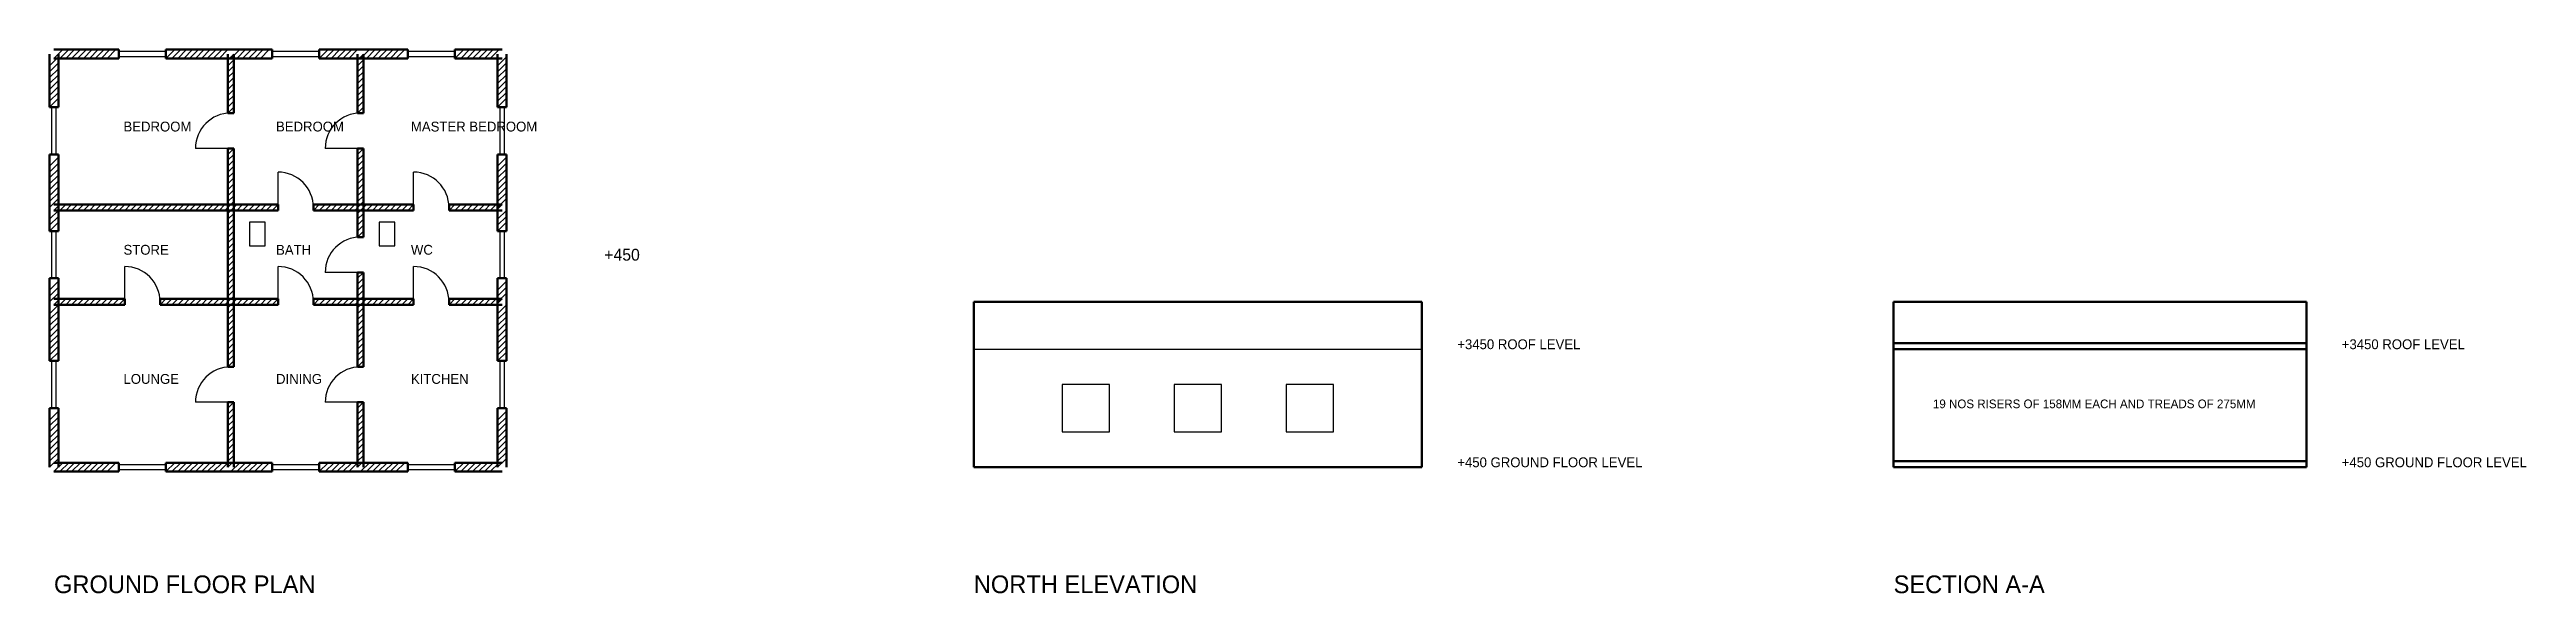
# Model space of a CAD drawing. Header units: millimetres. Extents: x -112 to 62899, y -3206 to 10612.
import ezdxf

# ---------------------------------------------------------------- set-up
doc = ezdxf.new("R2010")
doc.units = ezdxf.units.MM
for name, color, linetype in [('DOOR', 3, 'CONTINUOUS'), ('SANITARY', 6, 'CONTINUOUS'), ('TEXT', 5, 'CONTINUOUS'), ('WALL', 4, 'CONTINUOUS'), ('WIND', 2, 'CONTINUOUS')]:
    doc.layers.add(name, color=color, linetype=linetype)

msp = doc.modelspace()

# ---------------------------------------------------------------- linework, layer by layer
at = {"layer": 'DOOR'}
for p, q in [((4500, 8100), (3600, 8100)), ((7800, 8100), (6900, 8100)), ((5700, 6600), (5700, 7500)), ((9150, 6600), (9150, 7500)), ((1800, 4200), (1800, 5100)), ((5700, 4200), (5700, 5100)), ((9150, 4200), (9150, 5100)), ((7800, 4950), (6900, 4950)), ((4500, 1650), (3600, 1650)), ((7800, 1650), (6900, 1650))]:
    msp.add_line(p, q, dxfattribs=at)
for centre, start, end in [((4500, 8100), 90, 180), ((7800, 8100), 90, 180), ((5700, 6600), 0, 90), ((9150, 6600), 0, 90), ((7800, 4950), 90, 180), ((1800, 4200), 0, 90), ((5700, 4200), 0, 90), ((9150, 4200), 0, 90), ((4500, 1650), 90, 180), ((7800, 1650), 90, 180)]:
    msp.add_arc(centre, 900, start, end, dxfattribs=at)
at = {"layer": 'SANITARY'}
for points in [[(4975, 5625), (5375, 5625), (5375, 6225), (4975, 6225)], [(8275, 5625), (8675, 5625), (8675, 6225), (8275, 6225)]]:
    msp.add_lwpolyline(points, close=True, dxfattribs=at)
at = {"layer": 'WALL', "lineweight": 50}
for p, q in [((-112.5, 9150), (-112.5, 10500)), ((1650, 10612.5), (0, 10612.5)), ((0, 10387.5), (1650, 10387.5)), ((112.5, 10500), (112.5, 9150)), ((1650, 10387.5), (1650, 10612.5)), ((4500, 10612.5), (2850, 10612.5)), ((2850, 10387.5), (2850, 10612.5)), ((2850, 10387.5), (4500, 10387.5)), ((4425, 9000), (4425, 10500)), ((5550, 10612.5), (4500, 10612.5)), ((4500, 10387.5), (5550, 10387.5)), ((4575, 10500), (4575, 9000)), ((5550, 10387.5), (5550, 10612.5)), ((7800, 10612.5), (6750, 10612.5)), ((6750, 10387.5), (6750, 10612.5)), ((6750, 10387.5), (7800, 10387.5)), ((7725, 9000), (7725, 10500)), ((9000, 10612.5), (7800, 10612.5)), ((7800, 10387.5), (9000, 10387.5)), ((7875, 10500), (7875, 9000)), ((9000, 10387.5), (9000, 10612.5)), ((11400, 10612.5), (10200, 10612.5)), ((10200, 10387.5), (10200, 10612.5)), ((10200, 10387.5), (11400, 10387.5)), ((11287.5, 9150), (11287.5, 10500)), ((11512.5, 10500), (11512.5, 9150)), ((-112.5, 9150), (112.5, 9150)), ((4425, 9000), (4575, 9000)), ((7725, 9000), (7875, 9000)), ((11287.5, 9150), (11512.5, 9150)), ((-112.5, 6600), (-112.5, 7950)), ((-112.5, 7950), (112.5, 7950)), ((112.5, 7950), (112.5, 6600)), ((4425, 6600), (4425, 8100)), ((4425, 8100), (4575, 8100)), ((4575, 8100), (4575, 6600)), ((7725, 6600), (7725, 8100)), ((7725, 8100), (7875, 8100)), ((7875, 8100), (7875, 6600)), ((11287.5, 6600), (11287.5, 7950)), ((11287.5, 7950), (11512.5, 7950)), ((11512.5, 7950), (11512.5, 6600)), ((-112.5, 6000), (-112.5, 6600)), ((4500, 6675), (0, 6675)), ((0, 6525), (4500, 6525)), ((112.5, 6600), (112.5, 6000)), ((4425, 4200), (4425, 6600)), ((5700, 6675), (4500, 6675)), ((4500, 6525), (5700, 6525)), ((4575, 6600), (4575, 4200)), ((5700, 6525), (5700, 6675)), ((7800, 6675), (6600, 6675)), ((6600, 6525), (6600, 6675)), ((6600, 6525), (7800, 6525)), ((7725, 5850), (7725, 6600)), ((9150, 6675), (7800, 6675)), ((7800, 6525), (9150, 6525)), ((7875, 6600), (7875, 5850)), ((9150, 6525), (9150, 6675)), ((11400, 6675), (10050, 6675)), ((10050, 6525), (10050, 6675)), ((10050, 6525), (11400, 6525)), ((11287.5, 6000), (11287.5, 6600)), ((11512.5, 6600), (11512.5, 6000)), ((-112.5, 6000), (112.5, 6000)), ((7725, 5850), (7875, 5850)), ((11287.5, 6000), (11512.5, 6000)), ((-112.5, 4200), (-112.5, 4800)), ((-112.5, 4800), (112.5, 4800)), ((112.5, 4800), (112.5, 4200)), ((7725, 4200), (7725, 4950)), ((7725, 4950), (7875, 4950)), ((7875, 4950), (7875, 4200)), ((11287.5, 4200), (11287.5, 4800)), ((11287.5, 4800), (11512.5, 4800)), ((11512.5, 4800), (11512.5, 4200)), ((-112.5, 2700), (-112.5, 4200)), ((1800, 4275), (0, 4275)), ((0, 4125), (1800, 4125)), ((112.5, 4200), (112.5, 2700)), ((1800, 4125), (1800, 4275)), ((4500, 4275), (2700, 4275)), ((2700, 4125), (2700, 4275)), ((2700, 4125), (4500, 4125)), ((4425, 2550), (4425, 4200)), ((5700, 4275), (4500, 4275)), ((4500, 4125), (5700, 4125)), ((4575, 4200), (4575, 2550)), ((5700, 4125), (5700, 4275)), ((7800, 4275), (6600, 4275)), ((6600, 4125), (6600, 4275)), ((6600, 4125), (7800, 4125)), ((7725, 2550), (7725, 4200)), ((9150, 4275), (7800, 4275)), ((7800, 4125), (9150, 4125)), ((7875, 4200), (7875, 2550)), ((9150, 4125), (9150, 4275)), ((11400, 4275), (10050, 4275)), ((10050, 4125), (10050, 4275)), ((10050, 4125), (11400, 4125)), ((11287.5, 2700), (11287.5, 4200)), ((11512.5, 4200), (11512.5, 2700)), ((34800, 4200), (23400, 4200)), ((23400, 4200), (23400, 0)), ((34800, 0), (34800, 4200)), ((57300, 4200), (46800, 4200)), ((46800, 4200), (46800, 0)), ((57300, 0), (57300, 4200)), ((-112.5, 2700), (112.5, 2700)), ((4425, 2550), (4575, 2550)), ((7725, 2550), (7875, 2550)), ((11287.5, 2700), (11512.5, 2700)), ((46800, 3150), (57300, 3150)), ((46800, 3000), (57300, 3000)), ((-112.5, 0), (-112.5, 1500)), ((-112.5, 1500), (112.5, 1500)), ((112.5, 1500), (112.5, 0)), ((4425, 0), (4425, 1650)), ((4425, 1650), (4575, 1650)), ((4575, 1650), (4575, 0)), ((7725, 0), (7725, 1650)), ((7725, 1650), (7875, 1650)), ((7875, 1650), (7875, 0)), ((11287.5, 0), (11287.5, 1500)), ((11287.5, 1500), (11512.5, 1500)), ((11512.5, 1500), (11512.5, 0)), ((1650, 112.5), (0, 112.5)), ((1650, -112.5), (1650, 112.5)), ((4500, 112.5), (2850, 112.5)), ((2850, -112.5), (2850, 112.5)), ((5550, 112.5), (4500, 112.5)), ((5550, -112.5), (5550, 112.5)), ((7800, 112.5), (6750, 112.5)), ((6750, -112.5), (6750, 112.5)), ((9000, 112.5), (7800, 112.5)), ((9000, -112.5), (9000, 112.5)), ((11400, 112.5), (10200, 112.5)), ((10200, -112.5), (10200, 112.5)), ((23400, 0), (34800, 0)), ((46800, 150), (57300, 150)), ((46800, 0), (57300, 0)), ((46800, 0), (57300, 0)), ((0, -112.5), (1650, -112.5)), ((2850, -112.5), (4500, -112.5)), ((4500, -112.5), (5550, -112.5)), ((6750, -112.5), (7800, -112.5)), ((7800, -112.5), (9000, -112.5)), ((10200, -112.5), (11400, -112.5))]:
    msp.add_line(p, q, dxfattribs=at)
at = {"layer": 'WALL'}
for p, q in [((-112.5, 10200), (112.5, 10425)), ((-112.5, 10050), (112.5, 10275)), ((-112.5, 9900), (112.5, 10125)), ((0, 10387.5), (225, 10612.5)), ((150, 10387.5), (375, 10612.5)), ((300, 10387.5), (525, 10612.5)), ((450, 10387.5), (675, 10612.5)), ((600, 10387.5), (825, 10612.5)), ((750, 10387.5), (975, 10612.5)), ((900, 10387.5), (1125, 10612.5)), ((1050, 10387.5), (1275, 10612.5)), ((1200, 10387.5), (1425, 10612.5)), ((1350, 10387.5), (1575, 10612.5)), ((2850, 10387.5), (3075, 10612.5)), ((3000, 10387.5), (3225, 10612.5)), ((3150, 10387.5), (3375, 10612.5)), ((3300, 10387.5), (3525, 10612.5)), ((3450, 10387.5), (3675, 10612.5)), ((3600, 10387.5), (3825, 10612.5)), ((3750, 10387.5), (3975, 10612.5)), ((3900, 10387.5), (4125, 10612.5)), ((4050, 10387.5), (4275, 10612.5)), ((4200, 10387.5), (4425, 10612.5)), ((4425, 10350), (4575, 10500)), ((4425, 10200), (4575, 10350)), ((4425, 10050), (4575, 10200)), ((4500, 10387.5), (4725, 10612.5)), ((4650, 10387.5), (4875, 10612.5)), ((4800, 10387.5), (5025, 10612.5)), ((4950, 10387.5), (5175, 10612.5)), ((5100, 10387.5), (5325, 10612.5)), ((5250, 10387.5), (5475, 10612.5)), ((6750, 10387.5), (6975, 10612.5)), ((6900, 10387.5), (7125, 10612.5)), ((7050, 10387.5), (7275, 10612.5)), ((7200, 10387.5), (7425, 10612.5)), ((7350, 10387.5), (7575, 10612.5)), ((7500, 10387.5), (7725, 10612.5)), ((7725, 10350), (7875, 10500)), ((7725, 10200), (7875, 10350)), ((7725, 10050), (7875, 10200)), ((7800, 10387.5), (8025, 10612.5)), ((7950, 10387.5), (8175, 10612.5)), ((8100, 10387.5), (8325, 10612.5)), ((8250, 10387.5), (8475, 10612.5)), ((8400, 10387.5), (8625, 10612.5)), ((8550, 10387.5), (8775, 10612.5)), ((8700, 10387.5), (8925, 10612.5)), ((10200, 10387.5), (10425, 10612.5)), ((10350, 10387.5), (10575, 10612.5)), ((10500, 10387.5), (10725, 10612.5)), ((10650, 10387.5), (10875, 10612.5)), ((10800, 10387.5), (11025, 10612.5)), ((10950, 10387.5), (11175, 10612.5)), ((11100, 10387.5), (11325, 10612.5)), ((11287.5, 10200), (11512.5, 10425)), ((11287.5, 10050), (11512.5, 10275)), ((11287.5, 9900), (11512.5, 10125)), ((-112.5, 9750), (112.5, 9975)), ((-112.5, 9600), (112.5, 9825)), ((-112.5, 9450), (112.5, 9675)), ((-112.5, 9300), (112.5, 9525)), ((4425, 9900), (4575, 10050)), ((4425, 9750), (4575, 9900)), ((4425, 9600), (4575, 9750)), ((4425, 9450), (4575, 9600)), ((7725, 9900), (7875, 10050)), ((7725, 9750), (7875, 9900)), ((7725, 9600), (7875, 9750)), ((7725, 9450), (7875, 9600)), ((11287.5, 9750), (11512.5, 9975)), ((11287.5, 9600), (11512.5, 9825)), ((11287.5, 9450), (11512.5, 9675)), ((11287.5, 9300), (11512.5, 9525)), ((-112.5, 9150), (112.5, 9375)), ((4425, 9300), (4575, 9450)), ((4425, 9150), (4575, 9300)), ((4425, 9000), (4575, 9150)), ((7725, 9300), (7875, 9450)), ((7725, 9150), (7875, 9300)), ((7725, 9000), (7875, 9150)), ((11287.5, 9150), (11512.5, 9375)), ((-112.5, 7650), (112.5, 7875)), ((-112.5, 7500), (112.5, 7725)), ((-112.5, 7350), (112.5, 7575)), ((4425, 7950), (4575, 8100)), ((4425, 7800), (4575, 7950)), ((4425, 7650), (4575, 7800)), ((4425, 7500), (4575, 7650)), ((7725, 7950), (7875, 8100)), ((7725, 7800), (7875, 7950)), ((7725, 7650), (7875, 7800)), ((7725, 7500), (7875, 7650)), ((11287.5, 7650), (11512.5, 7875)), ((11287.5, 7500), (11512.5, 7725)), ((11287.5, 7350), (11512.5, 7575)), ((-112.5, 7200), (112.5, 7425)), ((-112.5, 7050), (112.5, 7275)), ((-112.5, 6900), (112.5, 7125)), ((-112.5, 6750), (112.5, 6975)), ((4425, 7350), (4575, 7500)), ((4425, 7200), (4575, 7350)), ((4425, 7050), (4575, 7200)), ((4425, 6900), (4575, 7050)), ((7725, 7350), (7875, 7500)), ((7725, 7200), (7875, 7350)), ((7725, 7050), (7875, 7200)), ((7725, 6900), (7875, 7050)), ((11287.5, 7200), (11512.5, 7425)), ((11287.5, 7050), (11512.5, 7275)), ((11287.5, 6900), (11512.5, 7125)), ((11287.5, 6750), (11512.5, 6975)), ((-112.5, 6600), (112.5, 6825)), ((-112.5, 6300), (112.5, 6525)), ((-112.5, 6150), (112.5, 6375)), ((0, 6525), (150, 6675)), ((150, 6525), (300, 6675)), ((300, 6525), (450, 6675)), ((450, 6525), (600, 6675)), ((600, 6525), (750, 6675)), ((750, 6525), (900, 6675)), ((900, 6525), (1050, 6675)), ((1050, 6525), (1200, 6675)), ((1200, 6525), (1350, 6675)), ((1350, 6525), (1500, 6675)), ((1500, 6525), (1650, 6675)), ((1650, 6525), (1800, 6675)), ((1800, 6525), (1950, 6675)), ((1950, 6525), (2100, 6675)), ((2100, 6525), (2250, 6675)), ((2250, 6525), (2400, 6675)), ((2400, 6525), (2550, 6675)), ((2550, 6525), (2700, 6675)), ((2700, 6525), (2850, 6675)), ((2850, 6525), (3000, 6675)), ((3000, 6525), (3150, 6675)), ((3150, 6525), (3300, 6675)), ((3300, 6525), (3450, 6675)), ((3450, 6525), (3600, 6675)), ((3600, 6525), (3750, 6675)), ((3750, 6525), (3900, 6675)), ((3900, 6525), (4050, 6675)), ((4050, 6525), (4200, 6675)), ((4200, 6525), (4350, 6675)), ((4350, 6525), (4500, 6675)), ((4425, 6750), (4575, 6900)), ((4425, 6600), (4575, 6750)), ((4425, 6450), (4575, 6600)), ((4425, 6300), (4575, 6450)), ((4500, 6525), (4650, 6675)), ((4650, 6525), (4800, 6675)), ((4800, 6525), (4950, 6675)), ((4950, 6525), (5100, 6675)), ((5100, 6525), (5250, 6675)), ((5250, 6525), (5400, 6675)), ((5400, 6525), (5550, 6675)), ((5550, 6525), (5700, 6675)), ((6600, 6525), (6750, 6675)), ((6750, 6525), (6900, 6675)), ((6900, 6525), (7050, 6675)), ((7050, 6525), (7200, 6675)), ((7200, 6525), (7350, 6675)), ((7350, 6525), (7500, 6675)), ((7500, 6525), (7650, 6675)), ((7650, 6525), (7800, 6675)), ((7725, 6750), (7875, 6900)), ((7725, 6600), (7875, 6750)), ((7725, 6450), (7875, 6600)), ((7725, 6300), (7875, 6450)), ((7800, 6525), (7950, 6675)), ((7950, 6525), (8100, 6675)), ((8100, 6525), (8250, 6675)), ((8250, 6525), (8400, 6675)), ((8400, 6525), (8550, 6675)), ((8550, 6525), (8700, 6675)), ((8700, 6525), (8850, 6675)), ((8850, 6525), (9000, 6675)), ((9000, 6525), (9150, 6675)), ((10050, 6525), (10200, 6675)), ((10200, 6525), (10350, 6675)), ((10350, 6525), (10500, 6675)), ((10500, 6525), (10650, 6675)), ((10650, 6525), (10800, 6675)), ((10800, 6525), (10950, 6675)), ((10950, 6525), (11100, 6675)), ((11100, 6525), (11250, 6675)), ((11250, 6525), (11400, 6675)), ((11287.5, 6600), (11512.5, 6825)), ((11287.5, 6300), (11512.5, 6525)), ((11287.5, 6150), (11512.5, 6375)), ((-112.5, 6000), (112.5, 6225)), ((4425, 6150), (4575, 6300)), ((4425, 6000), (4575, 6150)), ((4425, 5850), (4575, 6000)), ((4425, 5700), (4575, 5850)), ((4425, 5550), (4575, 5700)), ((7725, 6150), (7875, 6300)), ((7725, 6000), (7875, 6150)), ((7725, 5850), (7875, 6000)), ((11287.5, 6000), (11512.5, 6225)), ((4425, 5400), (4575, 5550)), ((4425, 5250), (4575, 5400)), ((4425, 5100), (4575, 5250)), ((4425, 4950), (4575, 5100)), ((-112.5, 4500), (112.5, 4725)), ((-112.5, 4350), (112.5, 4575)), ((-112.5, 4200), (112.5, 4425)), ((4425, 4800), (4575, 4950)), ((4425, 4650), (4575, 4800)), ((4425, 4500), (4575, 4650)), ((4425, 4350), (4575, 4500)), ((7725, 4800), (7875, 4950)), ((7725, 4650), (7875, 4800)), ((7725, 4500), (7875, 4650)), ((7725, 4350), (7875, 4500)), ((11287.5, 4500), (11512.5, 4725)), ((11287.5, 4350), (11512.5, 4575)), ((11287.5, 4200), (11512.5, 4425)), ((-112.5, 3900), (112.5, 4125)), ((-112.5, 3750), (112.5, 3975)), ((-112.5, 3600), (112.5, 3825)), ((0, 4125), (150, 4275)), ((150, 4125), (300, 4275)), ((300, 4125), (450, 4275)), ((450, 4125), (600, 4275)), ((600, 4125), (750, 4275)), ((750, 4125), (900, 4275)), ((900, 4125), (1050, 4275)), ((1050, 4125), (1200, 4275)), ((1200, 4125), (1350, 4275)), ((1350, 4125), (1500, 4275)), ((1500, 4125), (1650, 4275)), ((1650, 4125), (1800, 4275)), ((2700, 4125), (2850, 4275)), ((2850, 4125), (3000, 4275)), ((3000, 4125), (3150, 4275)), ((3150, 4125), (3300, 4275)), ((3300, 4125), (3450, 4275)), ((3450, 4125), (3600, 4275)), ((3600, 4125), (3750, 4275)), ((3750, 4125), (3900, 4275)), ((3900, 4125), (4050, 4275)), ((4050, 4125), (4200, 4275)), ((4200, 4125), (4350, 4275)), ((4350, 4125), (4500, 4275)), ((4425, 4200), (4575, 4350)), ((4425, 4050), (4575, 4200)), ((4425, 3900), (4575, 4050)), ((4425, 3750), (4575, 3900)), ((4500, 4125), (4650, 4275)), ((4650, 4125), (4800, 4275)), ((4800, 4125), (4950, 4275)), ((4950, 4125), (5100, 4275)), ((5100, 4125), (5250, 4275)), ((5250, 4125), (5400, 4275)), ((5400, 4125), (5550, 4275)), ((5550, 4125), (5700, 4275)), ((6600, 4125), (6750, 4275)), ((6750, 4125), (6900, 4275)), ((6900, 4125), (7050, 4275)), ((7050, 4125), (7200, 4275)), ((7200, 4125), (7350, 4275)), ((7350, 4125), (7500, 4275)), ((7500, 4125), (7650, 4275)), ((7650, 4125), (7800, 4275)), ((7725, 4200), (7875, 4350)), ((7725, 4050), (7875, 4200)), ((7725, 3900), (7875, 4050)), ((7725, 3750), (7875, 3900)), ((7800, 4125), (7950, 4275)), ((7950, 4125), (8100, 4275)), ((8100, 4125), (8250, 4275)), ((8250, 4125), (8400, 4275)), ((8400, 4125), (8550, 4275)), ((8550, 4125), (8700, 4275)), ((8700, 4125), (8850, 4275)), ((8850, 4125), (9000, 4275)), ((9000, 4125), (9150, 4275)), ((10050, 4125), (10200, 4275)), ((10200, 4125), (10350, 4275)), ((10350, 4125), (10500, 4275)), ((10500, 4125), (10650, 4275)), ((10650, 4125), (10800, 4275)), ((10800, 4125), (10950, 4275)), ((10950, 4125), (11100, 4275)), ((11100, 4125), (11250, 4275)), ((11250, 4125), (11400, 4275)), ((11287.5, 3900), (11512.5, 4125)), ((11287.5, 3750), (11512.5, 3975)), ((11287.5, 3600), (11512.5, 3825)), ((-112.5, 3450), (112.5, 3675)), ((-112.5, 3300), (112.5, 3525)), ((-112.5, 3150), (112.5, 3375)), ((-112.5, 3000), (112.5, 3225)), ((4425, 3600), (4575, 3750)), ((4425, 3450), (4575, 3600)), ((4425, 3300), (4575, 3450)), ((4425, 3150), (4575, 3300)), ((7725, 3600), (7875, 3750)), ((7725, 3450), (7875, 3600)), ((7725, 3300), (7875, 3450)), ((7725, 3150), (7875, 3300)), ((11287.5, 3450), (11512.5, 3675)), ((11287.5, 3300), (11512.5, 3525)), ((11287.5, 3150), (11512.5, 3375)), ((11287.5, 3000), (11512.5, 3225)), ((-112.5, 2850), (112.5, 3075)), ((-112.5, 2700), (112.5, 2925)), ((4425, 3000), (4575, 3150)), ((4425, 2850), (4575, 3000)), ((4425, 2700), (4575, 2850)), ((4425, 2550), (4575, 2700)), ((7725, 3000), (7875, 3150)), ((7725, 2850), (7875, 3000)), ((7725, 2700), (7875, 2850)), ((7725, 2550), (7875, 2700)), ((11287.5, 2850), (11512.5, 3075)), ((11287.5, 2700), (11512.5, 2925)), ((23400, 3000), (34800, 3000)), ((-112.5, 1200), (112.5, 1425)), ((-112.5, 1050), (112.5, 1275)), ((4425, 1500), (4575, 1650)), ((4425, 1350), (4575, 1500)), ((4425, 1200), (4575, 1350)), ((7725, 1500), (7875, 1650)), ((7725, 1350), (7875, 1500)), ((7725, 1200), (7875, 1350)), ((11287.5, 1200), (11512.5, 1425)), ((11287.5, 1050), (11512.5, 1275)), ((-112.5, 900), (112.5, 1125)), ((-112.5, 750), (112.5, 975)), ((-112.5, 600), (112.5, 825)), ((-112.5, 450), (112.5, 675)), ((4425, 1050), (4575, 1200)), ((4425, 900), (4575, 1050)), ((4425, 750), (4575, 900)), ((4425, 600), (4575, 750)), ((7725, 1050), (7875, 1200)), ((7725, 900), (7875, 1050)), ((7725, 750), (7875, 900)), ((7725, 600), (7875, 750)), ((11287.5, 900), (11512.5, 1125)), ((11287.5, 750), (11512.5, 975)), ((11287.5, 600), (11512.5, 825)), ((11287.5, 450), (11512.5, 675)), ((-112.5, 300), (112.5, 525)), ((-112.5, 150), (112.5, 375)), ((-112.5, 0), (112.5, 225)), ((0, -112.5), (225, 112.5)), ((150, -112.5), (375, 112.5)), ((300, -112.5), (525, 112.5)), ((450, -112.5), (675, 112.5)), ((600, -112.5), (825, 112.5)), ((750, -112.5), (975, 112.5)), ((900, -112.5), (1125, 112.5)), ((1050, -112.5), (1275, 112.5)), ((1200, -112.5), (1425, 112.5)), ((1350, -112.5), (1575, 112.5)), ((2850, -112.5), (3075, 112.5)), ((3000, -112.5), (3225, 112.5)), ((3150, -112.5), (3375, 112.5)), ((3300, -112.5), (3525, 112.5)), ((3450, -112.5), (3675, 112.5)), ((3600, -112.5), (3825, 112.5)), ((3750, -112.5), (3975, 112.5)), ((3900, -112.5), (4125, 112.5)), ((4050, -112.5), (4275, 112.5)), ((4200, -112.5), (4425, 112.5)), ((4425, 450), (4575, 600)), ((4425, 300), (4575, 450)), ((4425, 150), (4575, 300)), ((4425, 0), (4575, 150)), ((4500, -112.5), (4725, 112.5)), ((4650, -112.5), (4875, 112.5)), ((4800, -112.5), (5025, 112.5)), ((4950, -112.5), (5175, 112.5)), ((5100, -112.5), (5325, 112.5)), ((5250, -112.5), (5475, 112.5)), ((6750, -112.5), (6975, 112.5)), ((6900, -112.5), (7125, 112.5)), ((7050, -112.5), (7275, 112.5)), ((7200, -112.5), (7425, 112.5)), ((7350, -112.5), (7575, 112.5)), ((7500, -112.5), (7725, 112.5)), ((7725, 450), (7875, 600)), ((7725, 300), (7875, 450)), ((7725, 150), (7875, 300)), ((7725, 0), (7875, 150)), ((7800, -112.5), (8025, 112.5)), ((7950, -112.5), (8175, 112.5)), ((8100, -112.5), (8325, 112.5)), ((8250, -112.5), (8475, 112.5)), ((8400, -112.5), (8625, 112.5)), ((8550, -112.5), (8775, 112.5)), ((8700, -112.5), (8925, 112.5)), ((10200, -112.5), (10425, 112.5)), ((10350, -112.5), (10575, 112.5)), ((10500, -112.5), (10725, 112.5)), ((10650, -112.5), (10875, 112.5)), ((10800, -112.5), (11025, 112.5)), ((10950, -112.5), (11175, 112.5)), ((11100, -112.5), (11325, 112.5)), ((11287.5, 300), (11512.5, 525)), ((11287.5, 150), (11512.5, 375)), ((11287.5, 0), (11512.5, 225)), ((23400, 0), (34800, 0))]:
    msp.add_line(p, q, dxfattribs=at)
at = {"layer": 'WIND'}
for points in [[(1650, 10440), (2850, 10440), (2850, 10560), (1650, 10560)], [(5550, 10440), (6750, 10440), (6750, 10560), (5550, 10560)], [(9000, 10440), (10200, 10440), (10200, 10560), (9000, 10560)], [(-60, 7950), (60, 7950), (60, 9150), (-60, 9150)], [(11340, 7950), (11460, 7950), (11460, 9150), (11340, 9150)], [(-60, 4800), (60, 4800), (60, 6000), (-60, 6000)], [(11340, 4800), (11460, 4800), (11460, 6000), (11340, 6000)], [(-60, 1500), (60, 1500), (60, 2700), (-60, 2700)], [(11340, 1500), (11460, 1500), (11460, 2700), (11340, 2700)], [(25650, 900), (26850, 900), (26850, 2100), (25650, 2100)], [(28500, 900), (29700, 900), (29700, 2100), (28500, 2100)], [(31350, 900), (32550, 900), (32550, 2100), (31350, 2100)], [(1650, -60), (2850, -60), (2850, 60), (1650, 60)], [(5550, -60), (6750, -60), (6750, 60), (5550, 60)], [(9000, -60), (10200, -60), (10200, 60), (9000, 60)]]:
    msp.add_lwpolyline(points, close=True, dxfattribs=at)

# ---------------------------------------------------------------- texts
at = {"layer": 'TEXT'}
for s, height, p in [('BEDROOM', 250, (1768.8, 8531.2)), ('BEDROOM', 250, (5650, 8531.2)), ('MASTER BEDROOM', 250, (9081.2, 8531.2)), ('STORE', 250, (1768.8, 5400)), ('BATH', 250, (5650, 5400)), ('WC', 250, (9081.2, 5400)), ('+450', 300, (14000, 5250)), ('+3450 ROOF LEVEL', 250, (35700, 3000)), ('+3450 ROOF LEVEL', 250, (58200, 3000)), ('LOUNGE', 250, (1768.8, 2118.8)), ('DINING', 250, (5650, 2118.8)), ('KITCHEN', 250, (9081.2, 2118.8)), ('19 NOS RISERS OF 158MM EACH AND TREADS OF 275MM', 220, (47800, 1500)), ('+450 GROUND FLOOR LEVEL', 250, (35700, 0)), ('+450 GROUND FLOOR LEVEL', 250, (58200, 0)), ('GROUND FLOOR PLAN', 450, (0, -3200)), ('NORTH ELEVATION', 450, (23400, -3200)), ('SECTION A-A', 450, (46800, -3200))]:
    msp.add_text(s, height=height, dxfattribs=at).set_placement(p)

doc.saveas('drawing.dxf')
